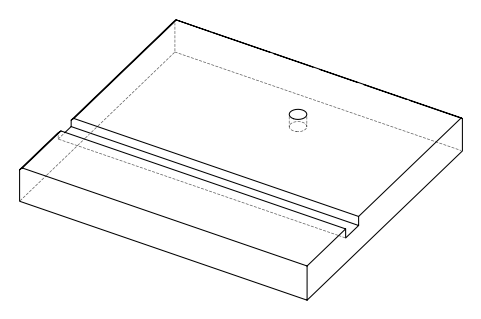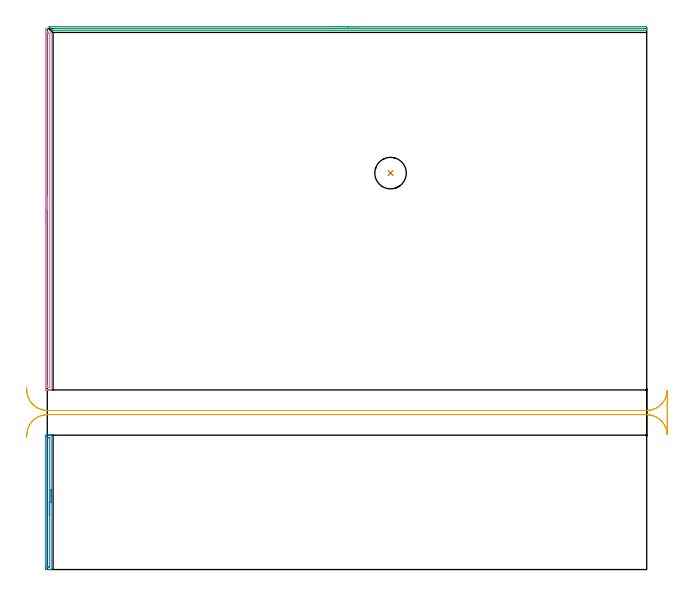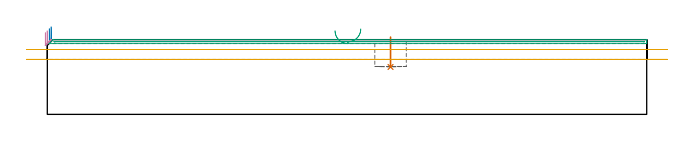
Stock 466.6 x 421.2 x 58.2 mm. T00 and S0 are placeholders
(PLAN: 5 operations, 2 tool changes, 18.5 min)
(1 INDEXABLE_INSERT_DRILL_BLIND_HOLE_FROM_SOLID | STEP1POCKET | NXT0302_020 | 0.09 min | 9892 mm3)
(2 AREA_MILL | FG_CHAMFER_SURFACE | UGT0205_001 | 1.84 min | 1091 mm3)
(3 AREA_MILL_1 | FG_CHAMFER_SURFACE_1 | UGT0205_001 | 7.56 min | 2242 mm3)
(4 AREA_MILL_2 | FG_CHAMFER_SURFACE_2 | UGT0205_001 | 4.66 min | 2852 mm3)
(5 MILL_RECTANGULAR_SLOT | SLOT_RECTANGULAR | UGT0201_004 | Follow Part, ap 8, ae 75% | 4.32 min | 252909 mm3)
(TOOL NXT0302_020 | Index. Insert Drill 24.5mm [880-D2450L25-03] | D24.5 PA176 FL74 Z2)
(TOOL UGT0205_001 | Chamfer Mill 20 x 3 x 45 deg. | D20 FL50 Z2)
(TOOL UGT0201_004 | End Mill 32 mm | D32 FL53 Z6)
(OP 1 INDEXABLE_INSERT_DRILL_BLIND_HOLE_FROM_SOLID)
G17 G21 G94 G90
T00 M6
G54
G17 G0 G90 X267.2 Y308.6 S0 M3
G43 Z68.2 H1
G94 G81 G98 Z36.9 F250. R60.2
G80
M5
M2
(OP 2 AREA_MILL)
G17 G21 G94 G90
T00 M6
G54
G17 G0 G90 X3. Y62.3 S1061 M3
G43 Z68.2 H0
G94 G1 Y62.262 Z67.328 F250.
Y62.148 Z66.463
Y61.959 Z65.612
Y61.697 Z64.78
Y61.363 Z63.974
Y60.96 Z63.2
Y60.492 Z62.464
Y59.96 Z61.772
Y59.371 Z61.129
Y58.728 Z60.539
Y58.036 Z60.008
Y57.3 Z59.54
Y56.526 Z59.137
Y55.72 Z58.803
Y54.888 Z58.541
Y54.037 Z58.352
Y53.172 Z58.238
Y52.3 Z58.2
Y0.147
X2.997 Y0.009 Z58.188
X2.987 Y0.007 Z58.178
X2.683 Y0. Z57.882
X2.215 Z57.414
X1.634 Z56.829
X-0.424 Z54.773
X-1.017 Y0.001 Z54.177
X-1.256 Y0.004 Z53.939
X-1.491 Y0.009 Z53.705
X-1.494 Y0.112 Z53.702
X-1.499 Y0.592 Z53.701
X-1.5 Y1.079 Z53.7
Y103.603
X-1.499 Y104.008 Z53.701
X-1.494 Y104.488 Z53.702
X-1.491 Y104.591 Z53.705
X-1.017 Y104.6 Z54.177
X-0.424 Z54.773
X-0.134 Z55.063
X1.634 Z56.829
X2.215 Z57.414
X2.517 Z57.716
X2.683 Z57.882
X2.987 Y104.593 Z58.178
X2.997 Y104.591 Z58.188
X3. Y104.453 Z58.2
Y52.3
X1.586 Z56.786
Y2.375
X1.584 Y2.165 Z56.784
X1.581 Y2.06 Z56.781
X1.579 Y2.016 Z56.779
X1.494 Y2.01 Z56.694
X1.12 Y2.002 Z56.32
X0.75 Y2.001 Z55.95
X0.238 Z55.438
X0.026 Y2.005 Z55.226
X-0.069 Y2.01 Z55.131
X-0.079 Y2.013 Z55.121
X-0.081 Y2.027 Z55.119
X-0.084 Y2.069 Z55.116
X-0.085 Y2.155 Z55.115
X-0.086 Y2.327 Z55.114
Y102.225
X-0.084 Y102.435 Z55.116
X-0.081 Y102.54 Z55.119
X-0.079 Y102.584 Z55.121
X0.006 Y102.59 Z55.206
X0.38 Y102.598 Z55.58
X0.75 Y102.599 Z55.95
X1.262 Z56.462
X1.474 Y102.595 Z56.674
X1.569 Y102.59 Z56.769
X1.579 Y102.587 Z56.779
X1.581 Y102.573 Z56.781
X1.584 Y102.531 Z56.784
X1.585 Y102.445 Z56.785
X1.586 Y102.273 Z56.786
Y52.3
Y51.428 Z56.824
Y50.564 Z56.938
Y49.712 Z57.126
Y48.88 Z57.389
Y48.074 Z57.723
Y47.3 Z58.125
Y46.564 Z58.594
Y45.872 Z59.125
Y45.229 Z59.715
Y44.64 Z60.358
Y44.109 Z61.05
Y43.64 Z61.786
Y43.237 Z62.56
Y42.903 Z63.366
Y42.641 Z64.198
Y42.452 Z65.049
Y42.338 Z65.914
Y42.3 Z66.786
G0 Z68.2
M5
M2
(OP 3 AREA_MILL_1)
G17 G21 G94 G90
T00 M6
G54
G17 G0 G90 X224. Y422.7 S1061 M3
G43 Z68.2 H0
Z65.1
G94 G1 X224.038 Z64.228 F250.
X224.152 Z63.364
X224.341 Z62.512
X224.603 Z61.68
X224.937 Z60.874
X225.34 Z60.1
X225.809 Z59.364
X226.34 Z58.672
X226.929 Z58.029
X227.572 Z57.44
X228.264 Z56.908
X229. Z56.44
X229.774 Z56.037
X230.58 Z55.703
X231.412 Z55.441
X232.264 Z55.252
X233.129 Z55.138
X234. Z55.1
X465.974
X466.229 Y422.698
X466.59 Y422.693 Z55.101
X466.6 Y422.451 Z55.344
Y421.931 Z55.866
Y421.583 Z56.212
Y421.064 Z56.732
Y420.716 Z57.078
Y420.022 Z57.778
Y419.8 Z58.
X466.598 Y419.699 Z58.093
X466.59 Y419.603 Z58.188
X466.421 Y419.6 Z58.2
X4.708
X4.505 Y419.604 Z58.189
X4.426 Y419.673 Z58.124
X3.915 Y420.185 Z57.615
X2.516 Y421.583 Z56.216
X1.555 Y422.544 Z55.254
X1.506 Y422.592 Z55.204
X1.418 Y422.69 Z55.102
X1.453 Y422.695 Z55.099
X1.484 Y422.698 Z55.098
X1.515 Y422.699 Z55.099
X1.566 Y422.7 Z55.1
X234.
Y421.286 Z56.514
X464.186 Y421.285 Z56.515
X464.495 Y421.284 Z56.516
X464.559 Y421.281 Z56.519
X464.585 Y421.279 Z56.521
X464.59 Y421.267 Z56.533
X464.596 Y421.186 Z56.614
X464.59 Y421.037 Z56.763
X464.586 Y421.021 Z56.779
X464.553 Y421.019 Z56.781
X464.466 Y421.017 Z56.783
X464.186 Y421.015 Z56.785
X463.879 Y421.014 Z56.786
X6.189 Y421.015 Z56.785
X5.882 Y421.016 Z56.784
X5.602 Y421.02 Z56.78
X5.559 Y421.021 Z56.779
X5.507 Y421.055 Z56.745
X5.407 Y421.154 Z56.646
X5.312 Y421.25 Z56.55
X5.291 Y421.28 Z56.52
X5.323 Y421.281 Z56.519
X5.602 Y421.284 Z56.516
X5.909 Y421.285 Z56.515
X6.189 Y421.286 Z56.514
X234.
X234.872 Z56.552
X235.737 Z56.666
X236.588 Z56.855
X237.42 Z57.117
X238.226 Z57.451
X239. Z57.854
X239.736 Z58.323
X240.428 Z58.854
X241.071 Z59.443
X241.661 Z60.086
X242.192 Z60.778
X242.66 Z61.514
X243.063 Z62.288
X243.397 Z63.094
X243.659 Z63.926
X243.848 Z64.778
X243.962 Z65.643
X244. Z66.514
G0 Z68.2
M5
M2
(OP 4 AREA_MILL_2)
G17 G21 G94 G90
T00 M6
G54
G17 G0 G90 X-1.5 Y270.5 S1061 M3
G43 Z68.2 H0
Z63.7
G94 G1 Y270.538 Z62.828 F250.
Y270.652 Z61.964
Y270.841 Z61.112
Y271.103 Z60.28
Y271.437 Z59.474
Y271.84 Z58.7
Y272.308 Z57.964
Y272.84 Z57.272
Y273.429 Z56.629
Y274.072 Z56.04
Y274.764 Z55.508
Y275.5 Z55.04
Y276.274 Z54.637
Y277.08 Z54.303
Y277.912 Z54.041
Y278.764 Z53.852
Y279.628 Z53.738
Y280.5 Z53.7
Y421.042
X-1.496 Y421.145 Z53.704
X-1.493 Y421.19 Z53.706
X-1.277 Y421.2 Z53.923
X-0.758 Z54.442
X-0.134 Y421.192 Z55.065
X-0.102 Y421.19 Z55.097
X0.059 Y421.042 Z55.256
X1.461 Y419.639 Z56.661
X1.634 Y419.468 Z56.83
X2.288 Y418.812 Z57.488
X2.959 Y418.141 Z58.159
X3.003 Y418.087 Z58.196
X3. Y417.924 Z58.2
Y139.954
X3.005 Y139.81 Z58.195
X2.986 Y139.808 Z58.177
X2.659 Y139.8 Z57.858
X2.258 Z57.457
X1.634 Z56.829
X0.438 Z55.635
X-0.134 Z55.06
X-0.732 Z54.463
X-1.017 Y139.801 Z54.178
X-1.256 Y139.804 Z53.939
X-1.491 Y139.809 Z53.705
X-1.494 Y139.922 Z53.702
X-1.499 Y140.404 Z53.701
X-1.5 Y140.891 Z53.7
Y280.5
X-0.086 Z55.114
X-0.085 Y417.919 Z55.115
X-0.079 Y418.699 Z55.121
X0.731 Y417.919 Z55.931
X0.75 Y417.9 Z55.95
X1.185 Y417.466 Z56.385
X1.403 Y417.246 Z56.603
X1.512 Y417.133 Z56.712
X1.564 Y417.075 Z56.764
X1.579 Y417.05 Z56.779
X1.581 Y417.027 Z56.781
X1.586 Y416.183 Z56.786
Y416.135
Y142.188
X1.584 Y141.977 Z56.784
X1.582 Y141.872 Z56.782
X1.579 Y141.824 Z56.779
X1.568 Y141.81 Z56.768
X1.519 Y141.807 Z56.719
X1.134 Y141.801 Z56.334
X0.75 Y141.8 Z55.95
X0.25 Y141.801 Z55.45
X0.028 Y141.806 Z55.228
X-0.072 Y141.81 Z55.128
X-0.084 Y142.139 Z55.116
X-0.085 Y142.188 Z55.115
X-0.086 Y143.032 Z55.114
Y280.5
Y281.372 Z55.152
Y282.236 Z55.266
Y283.088 Z55.455
Y283.92 Z55.717
Y284.726 Z56.051
Y285.5 Z56.454
Y286.236 Z56.923
Y286.928 Z57.454
Y287.571 Z58.043
Y288.16 Z58.686
Y288.692 Z59.378
Y289.16 Z60.114
Y289.563 Z60.888
Y289.897 Z61.694
Y290.159 Z62.526
Y290.348 Z63.378
Y290.462 Z64.243
Y290.5 Z65.114
G0 Z68.2
M5
M2
(OP 5 MILL_RECTANGULAR_SLOT)
G17 G21 G94 G90
T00 M6
G54
G17 G0 G90 X-16.154 Y102.585 S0 M3
G43 Z68.2 H0
Z50.5
G94 G1 X-15.97 Y105.579 F250.
G2 X0. Y120.6 R16. F500.
G1 X466.6
G2 X482.59 Y105.166 R16.
G1 X482.6
Y139.234
X482.59
G2 X466.6 Y123.8 R16.
G1 X0.
G2 X-15.97 Y138.821 R16.
G1 X-16.154 Y141.815 F250.
G0 Y102.585 Z42.8
G1 X-15.97 Y105.579
G2 X0. Y120.6 R16. F500.
G1 X466.6
G2 X482.59 Y105.166 R16.
G1 X482.6
Y139.234
X482.59
G2 X466.6 Y123.8 R16.
G1 X0.
G2 X-15.97 Y138.821 R16.
G1 X-16.154 Y141.815 F250.
G0 Z68.2
M5
M2
